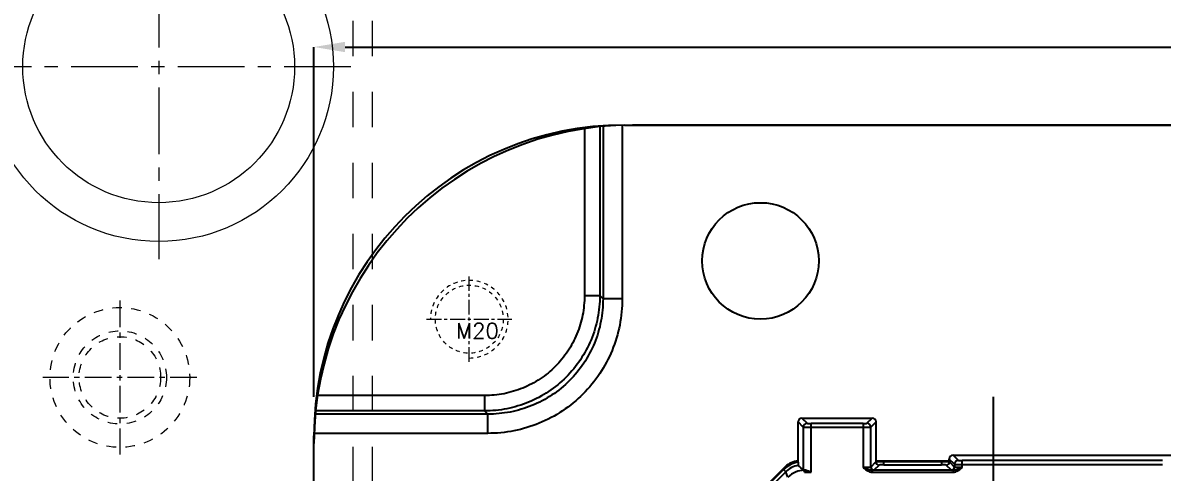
# Model space of a CAD drawing. Header units: millimetres. Extents: x -1265 to 1982, y -12197 to 1934.
# Drawn here: x -328.8 to -35.4, y -920.8 to -805.1 of the extents above; entities that cross this region are included whole.
import ezdxf

# ---------------------------------------------------------------- set-up
doc = ezdxf.new("R2010")
doc.units = ezdxf.units.MM
doc.header["$LTSCALE"] = 16.335
doc.header["$PDMODE"] = 3
doc.header["$PDSIZE"] = 0.3125
doc.linetypes.add('CENTER', pattern=[0.6, 0.375, -0.075, 0.075, -0.075])
doc.linetypes.add('HIDDEN', pattern=[0.2, 0.1, -0.1])
doc.layers.get('0').update_dxf_attribs({"linetype": 'CONTINUOUS'})
doc.layers.get('Defpoints').update_dxf_attribs({"linetype": 'CONTINUOUS'})
doc.layers.add('moldbase', color=7, linetype='CONTINUOUS', lineweight=20)
doc.layers.add('screw', color=33, linetype='CONTINUOUS', lineweight=13)
doc.styles.get("Standard").update_dxf_attribs({"font": 'txt', "width": 0.8})
doc.styles.add('TXT', font='txt.shx', dxfattribs={"bigfont": 'gbcbig.shx'})
doc.dimstyles.new('11', dxfattribs={"dimtxt": 8, "dimasz": 8, "dimexe": 0, "dimexo": 0, "dimgap": 0, "dimtad": 0, "dimdsep": 46, "dimtxsty": 'Standard', "dimcen": 0, "dimclrd": 4, "dimclre": 4, "dimclrt": 6, "dimazin": 0, "dimtp": 0.01, "dimtm": 0.01, "dimtfac": 1, "dimtofl": 0, "dimtmove": 0, "dimatfit": 3, "dimfxl": 0, "dimtolj": 1, "dimarcsym": 0})

# ---------------------------------------------------------------- blocks, each defined once
blk = doc.blocks.new('*D50')
at = {"color": 4, "lineweight": -2}
for p, q in [((-253.85, -901.43), (-253.85, -811.35)), ((-245.85, -811.35), (-18.08, -811.35)), ((318.15, -811.35), (-2.08, -811.35)), ((326.15, -901.43), (326.15, -811.35))]:
    blk.add_line(p, q, dxfattribs=at)
at = {"color": 4}
for points in [[(-245.85, -810.01), (-245.85, -812.68), (-253.85, -811.35)], [(318.15, -810.01), (318.15, -812.68), (326.15, -811.35)]]:
    blk.add_solid(points, dxfattribs=at)
at = {"layer": 'Defpoints', "color": 0}
for p in [(-253.85, -811.35), (-253.85, -901.43), (326.15, -901.43)]:
    blk.add_point(p, dxfattribs=at)
at = {"color": 6, "insert": (-10.08, -811.35), "char_height": 8, "attachment_point": 5}
blk.add_mtext('\\A1;580', dxfattribs=at)
blk = doc.blocks.new('screw_m20_g')
at = {"layer": 'screw', "color": 1, "linetype": 'CENTER', "ltscale": 0.621977}
for p, q in [((0, -11), (0, 11)), ((-11, 0), (11, 0))]:
    blk.add_line(p, q, dxfattribs=at)
at = {"layer": 'screw', "linetype": 'HIDDEN', "ltscale": 0.621977}
blk.add_circle((0, 0), 8.75, dxfattribs=at)
at = {"layer": 'screw', "color": 92, "linetype": 'HIDDEN', "ltscale": 0.621977}
blk.add_arc((0, 0), 10, 270, 180, dxfattribs=at)
at = {"layer": 'screw', "color": 6, "style": 'TXT'}
blk.add_text('M20', height=4, dxfattribs=at).set_placement((-3.4, -5))

msp = doc.modelspace()

# ---------------------------------------------------------------- linework, layer by layer
at = {"color": 7, "linetype": 'Continuous'}
for p, q in [((-184.179, -832.367), (-184.179, -875.354)), ((-180.218, -831.862), (-180.218, -875.354)), ((-179.401, -831.782), (-179.401, -876.171)), ((-174.449, -831.475), (-174.449, -876.171)), ((244.154, -831.434), (-171.846, -831.434)), ((-184.179, -875.354), (-180.218, -875.354)), ((-180.218, -875.354), (-179.401, -876.171)), ((-174.449, -876.171), (-179.401, -876.171)), ((-209.926, -901.101), (-252.914, -901.101)), ((-209.926, -901.101), (-209.926, -905.062)), ((-209.109, -905.879), (-253.498, -905.879)), ((-209.926, -905.062), (-253.418, -905.062)), ((-209.926, -905.062), (-209.109, -905.879)), ((-209.109, -910.831), (-209.109, -905.879)), ((-129.169, -918.252), (-129.169, -907.896)), ((-127.817, -909.247), (-129.169, -907.896)), ((-128.164, -906.891), (-126.813, -908.243)), ((-128.164, -906.891), (-110.074, -906.891)), ((-127.817, -909.247), (-127.817, -920.311)), ((-125.808, -920.831), (-125.808, -908.26)), ((-112.43, -908.26), (-125.808, -908.26)), ((-125.808, -909.265), (-112.43, -909.265)), ((-112.43, -908.26), (-112.43, -919.547)), ((-111.425, -908.243), (-110.074, -906.891)), ((-109.069, -907.896), (-110.42, -909.247)), ((-110.42, -919.499), (-110.42, -909.247)), ((-109.069, -917.946), (-109.069, -907.896)), ((-209.109, -910.831), (-253.805, -910.831)), ((-253.846, -1349.434), (-253.846, -913.434)), ((-110.42, -919.499), (-109.103, -918.182)), ((-109.069, -917.946), (-109.103, -917.998)), ((-109.103, -917.998), (-109.103, -918.182)), ((-90.225, -917.946), (-109.069, -917.946)), ((-107.094, -918.965), (-107.094, -917.946)), ((-92.2, -918.161), (-107.094, -918.161)), ((-92.2, -917.946), (-92.2, -918.965)), ((-90.225, -917.946), (-90.225, -917.444)), ((-88.874, -918.795), (-90.225, -917.444)), ((-90.225, -917.946), (-90.191, -917.998)), ((-90.191, -918.182), (-90.191, -917.998)), ((-90.191, -918.182), (-88.874, -919.499)), ((-89.22, -916.439), (-87.869, -917.79)), ((-89.22, -916.439), (-32.94, -916.439)), ((-86.864, -919.547), (-86.864, -917.807)), ((-35.296, -917.807), (-86.864, -917.807)), ((-132.449, -919.418), (-155.888, -942.856)), ((-155.74, -943.012), (-132.89, -920.162)), ((-155.171, -943.58), (-132.322, -920.731)), ((-132.89, -920.162), (-132.322, -920.731)), ((-131.757, -922.094), (-132.322, -920.731)), ((-127.497, -920.321), (-127.494, -920.328)), ((-127.494, -920.831), (-127.494, -920.328)), ((-127.127, -920.328), (-127.494, -920.328)), ((-127.494, -920.831), (-125.808, -920.831)), ((-110.068, -920.831), (-110.068, -920.328)), ((-89.226, -920.328), (-110.068, -920.328)), ((-110.068, -920.831), (-89.226, -920.831)), ((-108.299, -918.986), (-109.616, -920.303)), ((-107.094, -918.965), (-92.2, -918.965)), ((-89.678, -920.303), (-90.994, -918.986)), ((-89.226, -920.328), (-89.226, -920.831)), ((-88.874, -918.795), (-88.874, -919.499)), ((-86.864, -918.812), (-35.296, -918.812))]:
    msp.add_line(p, q, dxfattribs=at)
for p, q in [((-173.846, -831.434), (246.154, -831.434)), ((-253.846, -1351.434), (-253.846, -911.434))]:
    msp.add_line(p, q)
at = {"color": 2}
msp.add_line((-78.846, -1361.434), (-78.846, -901.434), dxfattribs=at)
msp.add_circle((-138.846, -866.434), 15)
msp.add_arc((-173.846, -911.434), 80, 90, 180)
at = {"color": 7, "linetype": 'Continuous'}
for centre, radius, start, end in [((-171.846, -913.434), 82, 90, 180), ((-126.812, -909.248), 1.005, 90.02106, 179.97894), ((-111.425, -909.248), 1.005, 0.02106, 89.97894), ((-128.059, -924.994), 6.832, 99.35037, 135.00147), ((-108.299, -918.182), 0.804, 180.02106, 269.97894), ((-90.995, -918.182), 0.804, 270.02106, 359.97894), ((-87.868, -918.795), 1.005, 90.02106, 179.97894), ((-127.494, -926.357), 6.028, 89.99716, 135.00284), ((-158.94, -952.402), 44.704, 45.87824, 48.2206), ((-109.616, -919.498), 0.804, 180.02106, 269.97894), ((-89.678, -919.498), 0.804, 270.02106, 359.97894)]:
    msp.add_arc(centre, radius, start, end, dxfattribs=at)
for centre, major_axis, ratio, start_param, end_param in [((-128.164, -907.896), (-0.711, 0.711), 0.9996955, -0.7852459, 0.7852459), ((-110.074, -907.896), (0.711, 0.711), 0.9996955, -0.7852459, 0.7852459), ((-89.22, -917.444), (-0.711, 0.711), 0.9996955, -0.7852459, 0.7852459), ((-125.808, -920.302), (2.01, 0), 0.0174551, -2.5686975, -2.2869093)]:
    msp.add_ellipse(centre, major_axis=major_axis, ratio=ratio, start_param=start_param, end_param=end_param, dxfattribs=at)
for points, knots in [([(-184.179, -875.354), (-184.18, -877.038), (-184.506, -880.415), (-185.966, -885.283), (-188.351, -889.775), (-191.572, -893.709), (-195.506, -896.93), (-199.997, -899.314), (-204.865, -900.774), (-208.242, -901.101), (-209.926, -901.101)], [0, 0, 0, 0, 0.1249982, 0.2500227, 0.3750144, 0.5000199, 0.6250131, 0.7499797, 0.8749937, 1, 1, 1, 1]), ([(-180.218, -875.354), (-180.223, -877.295), (-180.61, -881.187), (-182.306, -886.795), (-185.065, -891.967), (-188.781, -896.5), (-193.313, -900.216), (-198.485, -902.974), (-204.093, -904.67), (-207.985, -905.057), (-209.926, -905.062)], [0, 0, 0, 0, 0.1249889, 0.2500115, 0.375007, 0.5000198, 0.6250203, 0.7499909, 0.875003, 1, 1, 1, 1]), ([(-174.449, -876.171), (-174.449, -878.438), (-174.888, -882.984), (-176.854, -889.537), (-180.063, -895.582), (-184.399, -900.877), (-189.694, -905.214), (-195.74, -908.425), (-202.294, -910.391), (-206.841, -910.831), (-209.109, -910.831)], [0, 0, 0, 0, 0.125001, 0.2499845, 0.3749684, 0.4999498, 0.6249336, 0.7499374, 0.8749724, 1, 1, 1, 1]), ([(-179.401, -876.171), (-179.395, -878.116), (-179.758, -882.018), (-181.427, -887.647), (-184.17, -892.841), (-187.888, -897.388), (-192.436, -901.107), (-197.63, -903.852), (-203.26, -905.522), (-207.163, -905.885), (-209.109, -905.879)], [0, 0, 0, 0, 0.1249875, 0.2499684, 0.3749579, 0.4999495, 0.6249434, 0.749953, 0.8749858, 1, 1, 1, 1]), ([(-127.817, -909.247), (-127.804, -909.254), (-127.746, -909.246), (-127.632, -909.258), (-127.445, -909.256), (-127.199, -909.261), (-126.9, -909.262), (-126.43, -909.264), (-126.061, -909.265), (-125.808, -909.265)], [0, 0, 0, 0, 0.0222677, 0.0811426, 0.1746664, 0.2990482, 0.4497829, 0.6213287, 1, 1, 1, 1]), ([(-126.813, -908.243), (-126.807, -908.248), (-126.775, -908.243), (-126.72, -908.252), (-126.626, -908.252), (-126.503, -908.256), (-126.354, -908.257), (-126.119, -908.259), (-125.935, -908.26), (-125.808, -908.26)], [0, 0, 0, 0, 0.0229634, 0.082427, 0.1755145, 0.2992498, 0.4500064, 0.6216001, 1, 1, 1, 1]), ([(-112.43, -908.26), (-112.303, -908.26), (-112.119, -908.259), (-111.884, -908.257), (-111.734, -908.256), (-111.612, -908.252), (-111.517, -908.252), (-111.463, -908.243), (-111.43, -908.248), (-111.425, -908.243)], [0, 0, 0, 0, 0.378398, 0.5499925, 0.70075, 0.8244858, 0.9175732, 0.9770366, 1, 1, 1, 1]), ([(-112.43, -909.265), (-112.176, -909.265), (-111.807, -909.264), (-111.338, -909.262), (-111.039, -909.261), (-110.792, -909.256), (-110.605, -909.258), (-110.491, -909.246), (-110.434, -909.254), (-110.42, -909.247)], [0, 0, 0, 0, 0.3786712, 0.5502169, 0.7009516, 0.8253334, 0.9188573, 0.9777323, 1, 1, 1, 1]), ([(-129.169, -917.954), (-129.777, -917.988), (-130.992, -918.276), (-132.017, -918.989), (-132.449, -919.418)], [0, 0, 0, 0, 0.5000008, 1, 1, 1, 1]), ([(-129.169, -918.252), (-129.169, -918.354), (-129.168, -918.503), (-129.167, -918.692), (-129.165, -918.814), (-129.162, -918.914), (-129.163, -918.991), (-129.155, -919.035), (-129.16, -919.062), (-129.155, -919.066)], [0, 0, 0, 0, 0.37606, 0.5477949, 0.6988913, 0.8239891, 0.9180129, 0.9774544, 1, 1, 1, 1]), ([(-109.103, -917.998), (-109.101, -917.994), (-109.083, -917.992), (-109.053, -917.986), (-109.002, -917.982), (-108.901, -917.975), (-108.732, -917.968), (-108.485, -917.96), (-108.186, -917.954), (-107.716, -917.948), (-107.348, -917.946), (-107.094, -917.946)], [0, 0, 0, 0, 0.0068953, 0.0228515, 0.0478792, 0.0818252, 0.1753191, 0.2996046, 0.4501935, 0.6215924, 1, 1, 1, 1]), ([(-107.094, -918.161), (-107.347, -918.161), (-107.716, -918.162), (-108.186, -918.164), (-108.485, -918.167), (-108.732, -918.169), (-108.9, -918.174), (-109.003, -918.174), (-109.056, -918.18), (-109.09, -918.174), (-109.103, -918.182)], [0, 0, 0, 0, 0.3786555, 0.5501941, 0.7009229, 0.8253007, 0.9188241, 0.9527467, 0.977706, 1, 1, 1, 1]), ([(-92.2, -917.946), (-91.946, -917.946), (-91.578, -917.948), (-91.108, -917.954), (-90.809, -917.96), (-90.562, -917.968), (-90.393, -917.975), (-90.292, -917.982), (-90.24, -917.986), (-90.211, -917.992), (-90.193, -917.994), (-90.191, -917.998)], [0, 0, 0, 0, 0.3784075, 0.5498064, 0.7003953, 0.8246808, 0.9181747, 0.9521207, 0.9771485, 0.9931047, 1, 1, 1, 1]), ([(-90.191, -918.182), (-90.203, -918.174), (-90.238, -918.18), (-90.291, -918.174), (-90.394, -918.174), (-90.562, -918.169), (-90.809, -918.167), (-91.108, -918.164), (-91.578, -918.162), (-91.947, -918.161), (-92.2, -918.161)], [0, 0, 0, 0, 0.022294, 0.0472533, 0.0811759, 0.1746993, 0.2990771, 0.4498059, 0.6213444, 1, 1, 1, 1]), ([(-87.869, -917.79), (-87.863, -917.796), (-87.831, -917.791), (-87.777, -917.8), (-87.682, -917.799), (-87.56, -917.803), (-87.41, -917.805), (-87.175, -917.807), (-86.991, -917.807), (-86.864, -917.807)], [0, 0, 0, 0, 0.0229634, 0.082427, 0.1755145, 0.2992498, 0.4500064, 0.6216001, 1, 1, 1, 1]), ([(-129.155, -919.066), (-129.748, -919.175), (-130.906, -919.58), (-131.895, -920.305), (-132.322, -920.731)], [0, 0, 0, 0, 0.5000038, 1, 1, 1, 1]), ([(-127.817, -920.311), (-127.812, -920.316), (-127.778, -920.312), (-127.72, -920.319), (-127.619, -920.317), (-127.542, -920.32), (-127.497, -920.321)], [0, 0, 0, 0, 0.0762954, 0.2708466, 0.5808112, 1, 1, 1, 1]), ([(-127.127, -920.328), (-127.023, -920.33), (-126.803, -920.38), (-126.363, -920.551), (-126.033, -920.718), (-125.808, -920.831)], [0, 0, 0, 0, 0.2206378, 0.4682158, 1, 1, 1, 1]), ([(-112.43, -919.547), (-112.176, -919.547), (-111.808, -919.545), (-111.338, -919.539), (-111.039, -919.534), (-110.793, -919.527), (-110.624, -919.52), (-110.523, -919.513), (-110.471, -919.51), (-110.441, -919.504), (-110.423, -919.503), (-110.42, -919.499)], [0, 0, 0, 0, 0.3782284, 0.5497418, 0.7004319, 0.8241239, 0.9172021, 0.9513372, 0.976718, 0.9930043, 1, 1, 1, 1]), ([(-112.43, -919.547), (-112.017, -919.724), (-111.263, -920.056), (-110.451, -920.33), (-110.068, -920.328)], [0, 0, 0, 0, 0.5399297, 1, 1, 1, 1]), ([(-112.43, -919.547), (-112.267, -919.708), (-111.928, -920.018), (-111.377, -920.431), (-110.758, -920.746), (-110.298, -920.826), (-110.068, -920.831)], [0, 0, 0, 0, 0.2497688, 0.5001243, 0.7499015, 1, 1, 1, 1]), ([(-109.616, -920.303), (-109.624, -920.311), (-109.672, -920.307), (-109.754, -920.32), (-109.896, -920.322), (-110.005, -920.327), (-110.068, -920.328)], [0, 0, 0, 0, 0.0767614, 0.2714897, 0.581301, 1, 1, 1, 1]), ([(-107.094, -918.965), (-107.246, -918.965), (-107.467, -918.966), (-107.749, -918.968), (-107.928, -918.97), (-108.075, -918.975), (-108.189, -918.974), (-108.254, -918.985), (-108.293, -918.979), (-108.299, -918.986)], [0, 0, 0, 0, 0.378418, 0.5500175, 0.7007761, 0.8245094, 0.9175915, 0.9770469, 1, 1, 1, 1]), ([(-90.994, -918.986), (-91.001, -918.979), (-91.04, -918.985), (-91.105, -918.974), (-91.219, -918.975), (-91.365, -918.97), (-91.545, -918.968), (-91.827, -918.966), (-92.048, -918.965), (-92.2, -918.965)], [0, 0, 0, 0, 0.0229531, 0.0824086, 0.1754907, 0.299224, 0.4499826, 0.6215821, 1, 1, 1, 1]), ([(-89.226, -920.328), (-89.289, -920.327), (-89.398, -920.322), (-89.54, -920.32), (-89.622, -920.307), (-89.669, -920.311), (-89.678, -920.303)], [0, 0, 0, 0, 0.4186991, 0.7285103, 0.9232386, 1, 1, 1, 1]), ([(-89.226, -920.328), (-88.843, -920.33), (-88.03, -920.056), (-87.277, -919.724), (-86.864, -919.547)], [0, 0, 0, 0, 0.4600703, 1, 1, 1, 1]), ([(-89.226, -920.831), (-88.996, -920.821), (-88.537, -920.745), (-87.916, -920.432), (-87.367, -920.017), (-87.026, -919.709), (-86.864, -919.547)], [0, 0, 0, 0, 0.2502367, 0.4998032, 0.7503083, 1, 1, 1, 1]), ([(-88.874, -918.795), (-88.86, -918.802), (-88.803, -918.794), (-88.689, -918.806), (-88.502, -918.804), (-88.255, -918.808), (-87.956, -918.809), (-87.486, -918.812), (-87.118, -918.812), (-86.864, -918.812)], [0, 0, 0, 0, 0.0222677, 0.0811426, 0.1746664, 0.2990482, 0.4497829, 0.6213287, 1, 1, 1, 1]), ([(-88.874, -919.499), (-88.871, -919.503), (-88.853, -919.504), (-88.823, -919.51), (-88.771, -919.513), (-88.67, -919.52), (-88.501, -919.527), (-88.255, -919.534), (-87.956, -919.539), (-87.486, -919.545), (-87.118, -919.547), (-86.864, -919.547)], [0, 0, 0, 0, 0.0069957, 0.023282, 0.0486627, 0.0827978, 0.175876, 0.2995679, 0.450258, 0.6217715, 1, 1, 1, 1])]:
    msp.add_open_spline(points, degree=3, knots=knots, dxfattribs=at)
at = {"layer": 'moldbase', "color": 8, "linetype": 'HIDDEN', "ltscale": 5.597796}
for p, q in [((-243.846, -731.434), (-243.846, -1621.434)), ((-238.846, -731.434), (-238.846, -1521.434))]:
    msp.add_line(p, q, dxfattribs=at)
at = {"layer": 'moldbase', "color": 1, "linetype": 'CENTER', "ltscale": 2.798898}
for p, q in [((-293.846, -766.934), (-293.846, -865.934)), ((-244.346, -816.434), (-343.346, -816.434))]:
    msp.add_line(p, q, dxfattribs=at)
at = {"layer": 'moldbase', "color": 1, "linetype": 'CENTER', "ltscale": 1.119559}
for p, q in [((-303.846, -876.634), (-303.846, -916.234)), ((-284.046, -896.434), (-323.646, -896.434))]:
    msp.add_line(p, q, dxfattribs=at)
at = {"layer": 'moldbase'}
for radius in [45, 35]:
    msp.add_circle((-293.846, -816.434), radius, dxfattribs=at)
at = {"layer": 'moldbase', "color": 8, "linetype": 'HIDDEN', "ltscale": 1.492746}
for radius in [18, 12, 10.5]:
    msp.add_circle((-303.846, -896.434), radius, dxfattribs=at)

# ---------------------------------------------------------------- block references
at = {"layer": 'screw'}
msp.add_blockref('screw_m20_g', (-213.846, -881.434), dxfattribs=at)

# ---------------------------------------------------------------- dimensions: what is measured, and where the dimension line sits
dim = msp.add_linear_dim(base=(-253.846, -811.348), p1=(326.154, -901.434), p2=(-253.846, -901.434), dimstyle='11')
dim.commit()
dim.dimension.update_dxf_attribs({"geometry": '*D50', "text_midpoint": (-10.075, -811.348), "dimtype": 160})

doc.saveas('drawing.dxf')
